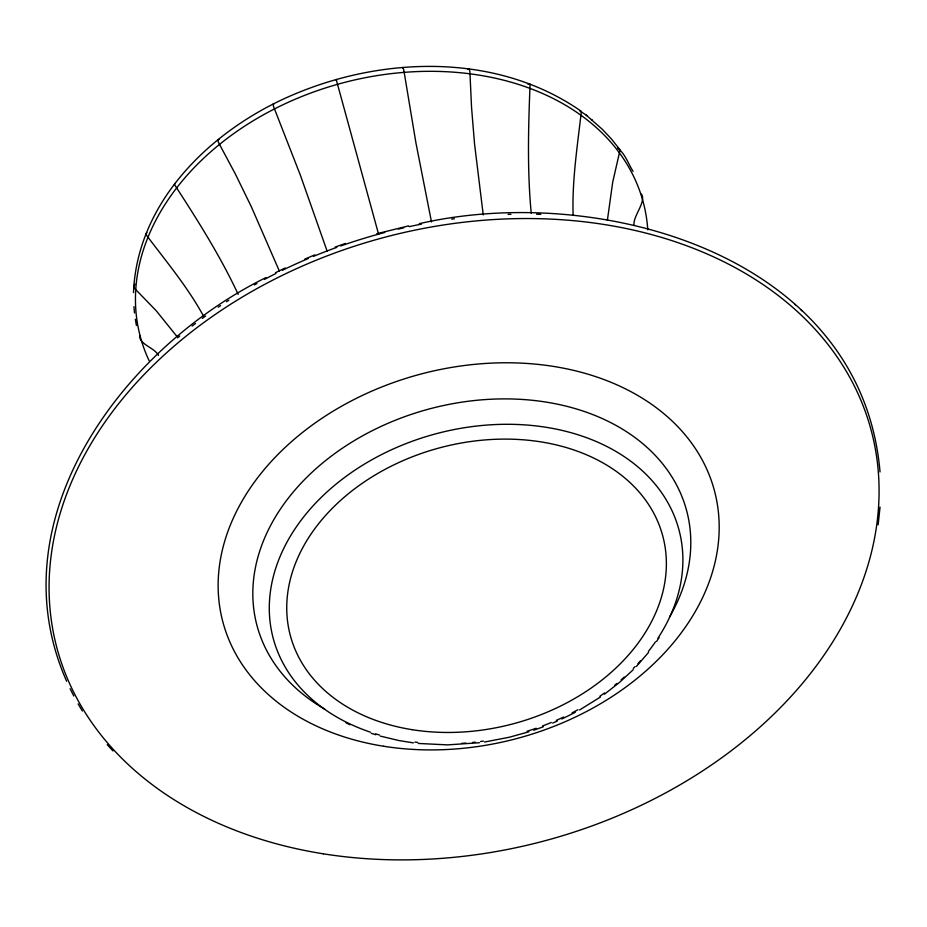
<?xml version="1.0" encoding="UTF-8"?>
<svg xmlns="http://www.w3.org/2000/svg" width="927" height="927" viewBox="0 0 927 927"><rect width="100%" height="100%" fill="white"/><g stroke="black" fill="none" stroke-linecap="round" stroke-linejoin="round"><path stroke-width="1.39" d="M573.141 215.215C571.924 180.487 577.544 145.33 581.345 111.367C498.784 53.569 386.652 55.875 296.281 93.43C214.543 127.011 137.184 199.375 133.488 292.619M607.382 220.29L612.689 182.26L620.082 149.896L611.472 139.027L602.33 129.316L586.27 115.168L579.642 110.742M880.036 507.092L878.147 524.786M633.987 225.157C632.805 216.188 646.698 201.588 641.426 194.079M139.664 335.504C138.888 344.38 154.821 347.787 158.505 355.4M402.457 67.914L402.955 67.486L403.72 69.618L415.91 142.781L431.495 221.982M656.594 641.403L659.039 637.672M648.564 652.399L636.443 666.397M134.971 284.276L133.708 286.049L134.114 287.903L156.339 310.881L176.837 336.339M633.234 669.711L619.514 682.411L604.439 694.207M146.872 232.723L145.69 234.16C165.47 260.603 187.764 286.976 203.755 316.559M600.476 697L579.63 709.955M175.365 183.303L174.38 184.415C197.266 219.687 220.29 255.945 238.181 294.415M467.776 69.363L468.9 68.946L469.862 71.078L471.542 107.335L474.554 144.079L483.245 214.902M265.945 277.602C123.465 347.729 -5.284 518.83 66.651 681.287M575.273 712.33L561.843 719.016M275.493 272.7L285.168 267.973M552.643 723.072L557.266 721.079M304.856 259.05L314.867 254.855M543.257 726.814L533.72 730.221M335.168 247.045L345.458 243.43M527.811 84.021L530.082 84.148C528.367 126.837 527.15 170.371 531.241 213.233M528.9 731.797L509.329 737.232L484.462 742.029M376.744 233.755L408.564 225.898M419.247 223.685C600.592 182.109 861.45 255.493 880.024 471.936M479.468 742.712L447.741 744.879L418.309 743.454M219.259 139.409L218.019 139.653L218.239 142.005L235.319 173.917L251.437 206.964L279.317 270.951M413.396 742.875L398.9 740.546L380.255 736.084M617.672 148.227C625.053 153.384 628.239 163.789 633.071 171.368M371.275 733.303L375.736 734.74M273.813 104.172L273.094 104.091L273.477 106.327L300.418 175.33L327.219 251.379M346.084 722.805L350.07 724.752M591.553 119.525L592.353 120.174M586.27 115.168L587.046 115.817M794.833 304.323L795.424 304.867M801.206 310.197L801.809 310.754M107.231 744.613L112.932 750.928M78.146 703.929L82.364 711.021M70.093 688.691L73.801 695.992M336.513 80.464L336.188 79.444L378.61 234.334M135.33 319.236L136.408 325.493M133.94 306.605L134.508 312.944M324.763 709.155A222.376 164.728 -15 0 1 295.991 488.83A222.376 164.728 -15 0 1 584.601 411.588A222.376 164.728 -15 0 1 669.607 616.861M370.429 732.179A210 155.574 -15 0 1 296.941 526.003A210 155.574 -15 0 1 577.023 434.462A210 155.574 -15 0 1 657.915 638.205M655.516 641.774A210 155.574 -15 0 1 648.367 651.449M640.661 660.615A210 155.574 -15 0 1 637.938 663.605M635.146 666.548A210 155.574 -15 0 1 633.245 668.494M624.288 677.034A210 155.574 -15 0 1 621.16 679.804M616.895 683.419A210 155.574 -15 0 1 614.717 685.192M604.578 692.933A210 155.574 -15 0 1 599.896 696.223M577.996 709.7A210 155.574 -15 0 1 572.098 712.84M563.686 717.011A210 155.574 -15 0 1 556.327 720.36M551.345 722.481A210 155.574 -15 0 1 542.515 725.968M536.13 728.274A210 155.574 -15 0 1 527.081 731.252M483.315 741.125A210 155.574 -15 0 1 480.626 741.496M475.261 742.156A210 155.574 -15 0 1 472.573 742.446M465.864 743.06A210 155.574 -15 0 1 461.843 743.35M417.671 742.423A210 155.574 -15 0 1 414.844 742.098M379.444 734.995A210 155.574 -15 0 1 375.551 733.825M177.52 337.88A420.58 311.576 -15 0 1 179.722 336.037M192.098 326.095A420.58 311.576 -15 0 1 195.551 323.453M202.271 318.425A420.58 311.576 -15 0 1 205.643 315.968M218.262 307.173A420.58 311.576 -15 0 1 220.591 305.609M226.466 301.75A420.58 311.576 -15 0 1 228.842 300.221M254.415 284.902A420.58 311.576 -15 0 1 256.918 283.511M264.462 279.409A420.58 311.576 -15 0 1 275.945 273.465M282.399 270.278A420.58 311.576 -15 0 1 308.332 258.506M313.453 256.373A420.58 311.576 -15 0 1 336.802 247.37M340.742 245.968A420.58 311.576 -15 0 1 384.763 232.468M398.309 229.085A420.58 311.576 -15 0 1 403.755 227.833M409.213 226.628A420.58 311.576 -15 0 1 421.495 224.114M451.692 219.143A420.58 311.576 -15 0 1 454.439 218.772M508.066 214.38A420.58 311.576 -15 0 1 510.928 214.299M536.571 214.23A420.58 311.576 -15 0 1 540.823 214.346M647.776 229.85A259.236 192.04 -15 0 0 642.272 198.772A259.236 192.04 -15 0 0 619.688 153.279A259.236 192.04 -15 0 0 581.577 115.713A259.236 192.04 -15 0 0 530.522 88.598A259.236 192.04 -15 0 0 470.012 73.824A259.236 192.04 -15 0 0 404.172 72.364A259.236 192.04 -15 0 0 337.486 84.334A259.236 192.04 -15 0 0 274.496 108.911A259.236 192.04 -15 0 0 219.502 144.427A259.236 192.04 -15 0 0 176.246 188.459A259.236 192.04 -15 0 0 147.683 238.007A259.236 192.04 -15 0 0 135.748 289.688A259.236 192.04 -15 0 0 141.263 339.989A259.236 192.04 -15 0 0 149.096 360.673M412.191 729.688A192.758 142.804 -15 0 0 663.384 538.413A192.758 142.804 -15 0 0 354.068 489.247A192.758 142.804 -15 0 0 412.191 729.688M383.732 746.258A254.392 188.448 -15 0 0 715.238 493.836A254.392 188.448 -15 0 0 307.022 428.946A254.392 188.448 -15 0 0 383.732 746.258M323.372 853.825A421.414 312.19 -15 0 0 872.539 435.667A421.414 312.19 -15 0 0 196.304 328.158A421.414 312.19 -15 0 0 323.372 853.825"/></g></svg>
